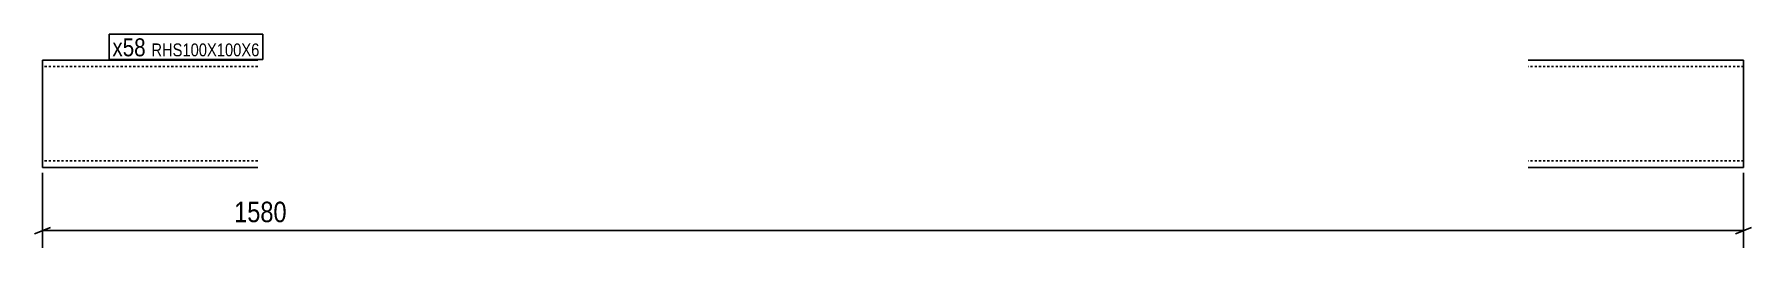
# Model space of a CAD drawing. Header units: millimetres. Extents: x 15 to 1610, y 15 to 214.
import ezdxf

# ---------------------------------------------------------------- set-up
doc = ezdxf.new("R2010")
doc.units = ezdxf.units.MM
doc.linetypes.add('DXK_LINE_DOT2', pattern=[3.9198, 1.9599, -1.9599])
for name, color, linetype in [('MÅLSÆTNING', 7, 'Continuous'), ('STÅL', 7, 'Continuous'), ('TEKST', 7, 'Continuous')]:
    doc.layers.add(name, color=color, linetype=linetype)
doc.styles.add('Arial Narrow', font='ARIALN.TTF', dxfattribs={"height": 0.2})

msp = doc.modelspace()

# ---------------------------------------------------------------- linework, layer by layer
at = {"layer": 'MÅLSÆTNING', "color": 7, "linetype": 'Continuous'}
for p, q in [((22.5, 84.8), (22.5, 15)), ((1602.5, 84.8), (1602.5, 15)), ((30, 34), (15, 28)), ((1595, 28), (1610, 34)), ((22.5, 31), (1602.5, 31))]:
    msp.add_line(p, q, dxfattribs=at)
at = {"layer": 'STÅL', "color": 2, "linetype": 'Continuous'}
for p, q in [((222.5, 189.8), (22.5, 189.8)), ((22.5, 189.8), (22.5, 90.7)), ((1602.5, 189.8), (1402.5, 189.8)), ((1602.5, 189.8), (1602.5, 89.8)), ((22.5, 89.8), (22.5, 90.7)), ((222.5, 89.8), (22.5, 89.8)), ((1602.5, 89.8), (1402.5, 89.8))]:
    msp.add_line(p, q, dxfattribs=at)
at = {"layer": 'STÅL', "color": 7, "linetype": 'DXK_LINE_DOT2'}
for p, q in [((222.5, 183.8), (22.5, 183.8)), ((1602.5, 183.8), (1402.5, 183.8)), ((22.5, 95.8), (22.5, 96.3)), ((222.5, 95.8), (22.5, 95.8)), ((1602.5, 95.8), (1402.5, 95.8)), ((1602.5, 95.8), (1602.5, 96.3))]:
    msp.add_line(p, q, dxfattribs=at)

# ---------------------------------------------------------------- next in the draw order: wipeouts: each hides what was drawn before it
at = {"color": 0}
for points, layer in [([(1428.4, 34.8), (1428.4, 62.8), (196.6, 62.8), (196.6, 34.8)], 'MÅLSÆTNING'), ([(118.4, 193.3), (118.4, 210.8), (87.5, 210.8), (87.5, 193.3)], 'TEKST')]:
    msp.add_wipeout(points, dxfattribs=at).dxf.layer = layer

# ---------------------------------------------------------------- next in the draw order: texts
at = {"layer": 'MÅLSÆTNING', "color": 3, "style": 'Arial Narrow'}
msp.add_text('1580', height=19.09, dxfattribs=at).set_placement((200.6, 38.8))

# ---------------------------------------------------------------- next in the draw order: wipeouts: each hides what was drawn before it
at = {"color": 0}
msp.add_wipeout([(118.4, 193.3), (118.4, 210.8), (87.5, 210.8), (87.5, 193.3)], dxfattribs=at).dxf.layer = 'TEKST'

# ---------------------------------------------------------------- next in the draw order: linework, layer by layer
at = {"layer": 'TEKST', "color": 7, "linetype": 'Continuous'}
for p, q in [((84.5, 213.8), (227.2, 213.8)), ((84.5, 190.3), (84.5, 213.8))]:
    msp.add_line(p, q, dxfattribs=at)

# ---------------------------------------------------------------- next in the draw order: wipeouts: each hides what was drawn before it
at = {"color": 0}
msp.add_wipeout([(224.2, 193.3), (224.2, 205.8), (123.7, 205.8), (123.7, 193.3)], dxfattribs=at).dxf.layer = 'TEKST'

# ---------------------------------------------------------------- next in the draw order: wipeouts: each hides what was drawn before it
msp.add_wipeout([(224.2, 193.3), (224.2, 205.8), (123.7, 205.8), (123.7, 193.3)], dxfattribs=at).dxf.layer = 'TEKST'

# ---------------------------------------------------------------- next in the draw order: linework, layer by layer
at = {"layer": 'TEKST', "color": 7, "linetype": 'Continuous'}
for p, q in [((227.2, 190.3), (227.2, 213.8)), ((84.5, 190.3), (227.2, 190.3))]:
    msp.add_line(p, q, dxfattribs=at)

# ---------------------------------------------------------------- next in the draw order: texts
at = {"layer": 'TEKST', "color": 3, "style": 'Arial Narrow'}
for s, height, p in [('x58', 16.7, (87.5, 193.3)), ('RHS100X100X6', 11.93, (123.7, 193.3))]:
    msp.add_text(s, height=height, dxfattribs=at).set_placement(p)

doc.saveas('drawing.dxf')
